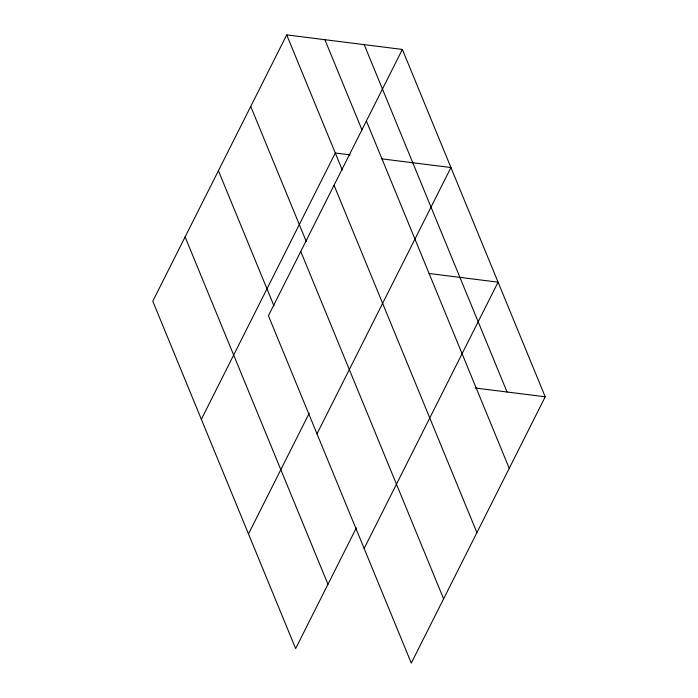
<?xml version="1.0" encoding="UTF-8"?>
<svg xmlns="http://www.w3.org/2000/svg" width="698" height="698" viewBox="0 0 698 698"><rect width="100%" height="100%" fill="white"/><g stroke="black" fill="none" stroke-linecap="round" stroke-linejoin="round"><path stroke-width="1.05" d="M402.362 49.436L268.425 315.732L411.288 663.1L545.217 396.796L402.362 49.436L286.712 34.9L152.783 301.204L295.638 648.564L356.373 527.819M201.356 419.306L335.284 153.002L350.126 154.869M248.497 533.935L309.223 413.19M316.997 433.842L450.934 167.537L381.954 158.865M364.138 548.471L498.075 282.166L429.096 273.503M475.172 388.001L545.217 396.796M364.199 44.637L507.053 392.006M366.38 120.981L509.235 468.349M324.875 39.699L361.922 129.776M286.712 34.9L342.317 170.094M334.054 185.249L476.909 532.618M250.73 106.445L306.335 241.648M300.751 251.463L443.605 598.832M218.404 170.713L274.009 305.916M185.101 236.936L327.964 584.296"/></g></svg>
